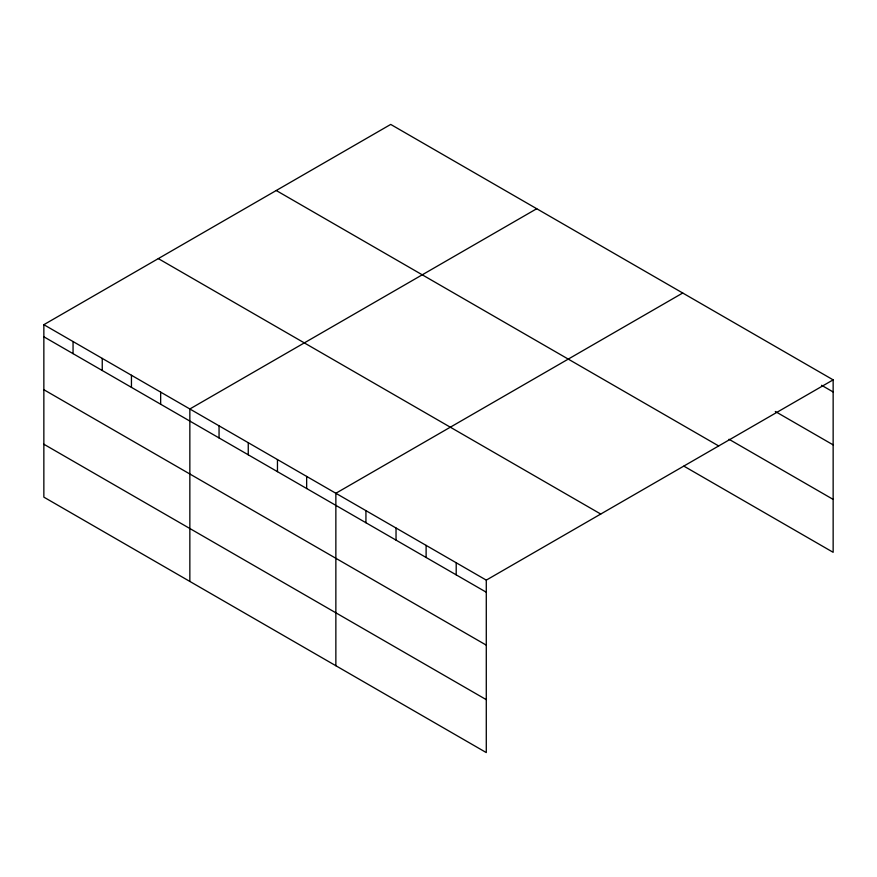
<?xml version="1.0" encoding="UTF-8"?>
<svg xmlns="http://www.w3.org/2000/svg" width="877" height="877" viewBox="0 0 877 877"><rect width="100%" height="100%" fill="white"/><g stroke="black" fill="none" stroke-linecap="round" stroke-linejoin="round"><path stroke-width="1.32" d="M683.885 466.136L833.15 552.313L833.15 379.862L390.714 124.424L43.85 324.687L43.85 497.138L486.286 752.576L486.286 580.125L43.85 324.687M536.724 208.726L189.849 408.978L189.849 581.429M682.723 293.017L335.858 493.28L335.858 665.72M486.286 580.125L833.15 379.862M821.574 385.277L833.15 391.964M775.29 411.477L833.15 444.88M729.006 439.267L833.15 499.397M276.255 190.517L718.68 445.954M158.32 258.605L600.745 514.043M43.85 336.79L486.286 592.227M43.85 389.706L486.286 645.143M43.85 444.222L486.286 699.66M456.204 562.76L456.204 574.852M426.112 545.384L426.112 557.487M396.031 528.02L396.031 540.111M365.939 510.644L365.939 522.747M306.654 476.419L306.654 488.511M277.461 459.559L277.461 471.662M248.257 442.699L248.257 454.801M219.053 425.838L219.053 437.941M160.655 392.129L160.655 404.22M131.451 375.268L131.451 387.36M102.247 358.408L102.247 370.5M73.054 341.548L73.054 353.639"/></g></svg>
